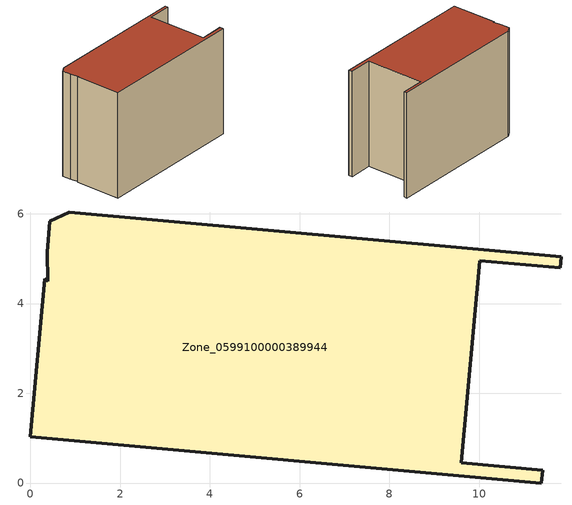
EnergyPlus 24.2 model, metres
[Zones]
Zone_0599100000389944
 floor ground (C_G): 0.43,5.83 0.86,6.04 11.83,5.05 11.8,4.8 10.01,4.96 9.6,0.45 11.41,0.29 11.39,0 0,1.03 0.32,4.55 0.39,4.5 0.37,5.15 z0
 wall outside (C_F): 11.39,0 11.41,0.29 9.6,0.45 10.01,4.96 11.8,4.8 11.83,5.05 0.86,6.04 0.43,5.83 0.37,5.15 0.39,4.5 0.32,4.55 0,1.03 11.39,0 z0:8.21
 roof outside (C_R): 0.86,6.04 0.43,5.83 0.37,5.15 0.39,4.5 0.32,4.55 0,1.03 11.39,0 11.41,0.29 9.6,0.45 10.01,4.96 11.8,4.8 11.83,5.05 z8.21
[BUILDING]
Pand.0599100000389944: North Axis=0; Terrain=City; Loads Convergence Tolerance Value=0.04; Temperature Convergence Tolerance Value=0.4; Solar Distribution=FullExterior; Maximum Number of Warmup Days=25; Minimum Number of Warmup Days=1
[Site:Location]
Rotterdam.The.Hague.AP_ZH_NLD Design_Conditions: Latitude=51.96; Longitude=4.45; Time Zone=1; Elevation=-4.5
[SITE:GROUNDTEMPERATURE:BUILDINGSURFACE]
18, 18, 18, 18, 18, 18, 18, 18, 18, 18, 18, 18
[MATERIAL] Thermal Absorptance=0.9; Solar Absorptance=0.7; Visible Absorptance=0.7
Name | Roughness | Thickness | Conductivity | Density | Specific Heat
G.TI.1992-2005 | MediumSmooth | 0.15 | 0.06 | 540 | 1210
F.TI.1992-2005 | Rough | 0.3 | 0.12 | 1920 | 840
R.TI.1992-2005 | MediumRough | 0.2 | 0.08 | 1500 | 1000
[CONSTRUCTION]
C_G: G.TI.1992-2005
C_F: F.TI.1992-2005
C_R: R.TI.1992-2005
[ZONE]
Zone_0599100000389944: Type=1; Multiplier=1; Ceiling Height=Autocalculate; Volume=Autocalculate; Floor Area=autocalculate; Part of Total Floor Area=Yes
[ZONEINFILTRATION:DESIGNFLOWRATE]
Infil_Zone_0599100000389944: Zone or ZoneList or Space or SpaceList=Zone_0599100000389944; Schedule=AlwaysOn; Design Flow Rate Calculation Method=Flow/Area; Flow Rate per Floor Area=0.0015; Constant Term Coefficient=1; Temperature Term Coefficient=0; Velocity Term Coefficient=0; Velocity Squared Term Coefficient=0
[HVACTEMPLATE:ZONE:IDEALLOADSAIRSYSTEM]
Zone_0599100000389944: Maximum Heating Supply Air Temperature=50; Minimum Cooling Supply Air Temperature=13; Maximum Heating Supply Air Humidity Ratio=0.0156; Minimum Cooling Supply Air Humidity Ratio=0.0077; Heating Limit=NoLimit; Cooling Limit=NoLimit; Dehumidification Control Type=ConstantSensibleHeatRatio; Cooling Sensible Heat Ratio=0.7; Dehumidification Setpoint=60; Humidification Control Type=None; Humidification Setpoint=30; Outdoor Air Method=None; Outdoor Air Flow Rate per Person=0.00944; Outdoor Air Flow Rate per Zone Floor Area=0; Outdoor Air Flow Rate per Zone=0; Demand Controlled Ventilation Type=None; Outdoor Air Economizer Type=NoEconomizer; Heat Recovery Type=None; Sensible Heat Recovery Effectiveness=0.7; Latent Heat Recovery Effectiveness=0.65
[ZONECONTROL:THERMOSTAT]
ThermostatControl_Zone_0599100000389944: Zone or ZoneList=Zone_0599100000389944; Control Type Schedule=DualSetpointControlType; Control 1=Thermostat_Zone_0599100000389944; Temperature Difference Between Cutout And Setpoint=0
[THERMOSTATSETPOINT:DUALSETPOINT]
Thermostat_Zone_0599100000389944: Heating Setpoint Temperature Schedule=HeatingSetpoint_Zone_0599100000389944; Cooling Setpoint Temperature Schedule=CoolingSetpoint_Zone_0599100000389944
[SCHEDULE:COMPACT]
HeatingSetpoint_Zone_0599100000389944: Through: 12/31, For: AllDays, Until: 24:00, 21
CoolingSetpoint_Zone_0599100000389944: Through: 12/31, For: AllDays, Until: 24:00, 24
DualSetpointControlType: Through: 12/31, For: AllDays, Until: 24:00, 4
AlwaysOn: Through: 12/31, For: AllDays, Until: 24:00, 1
